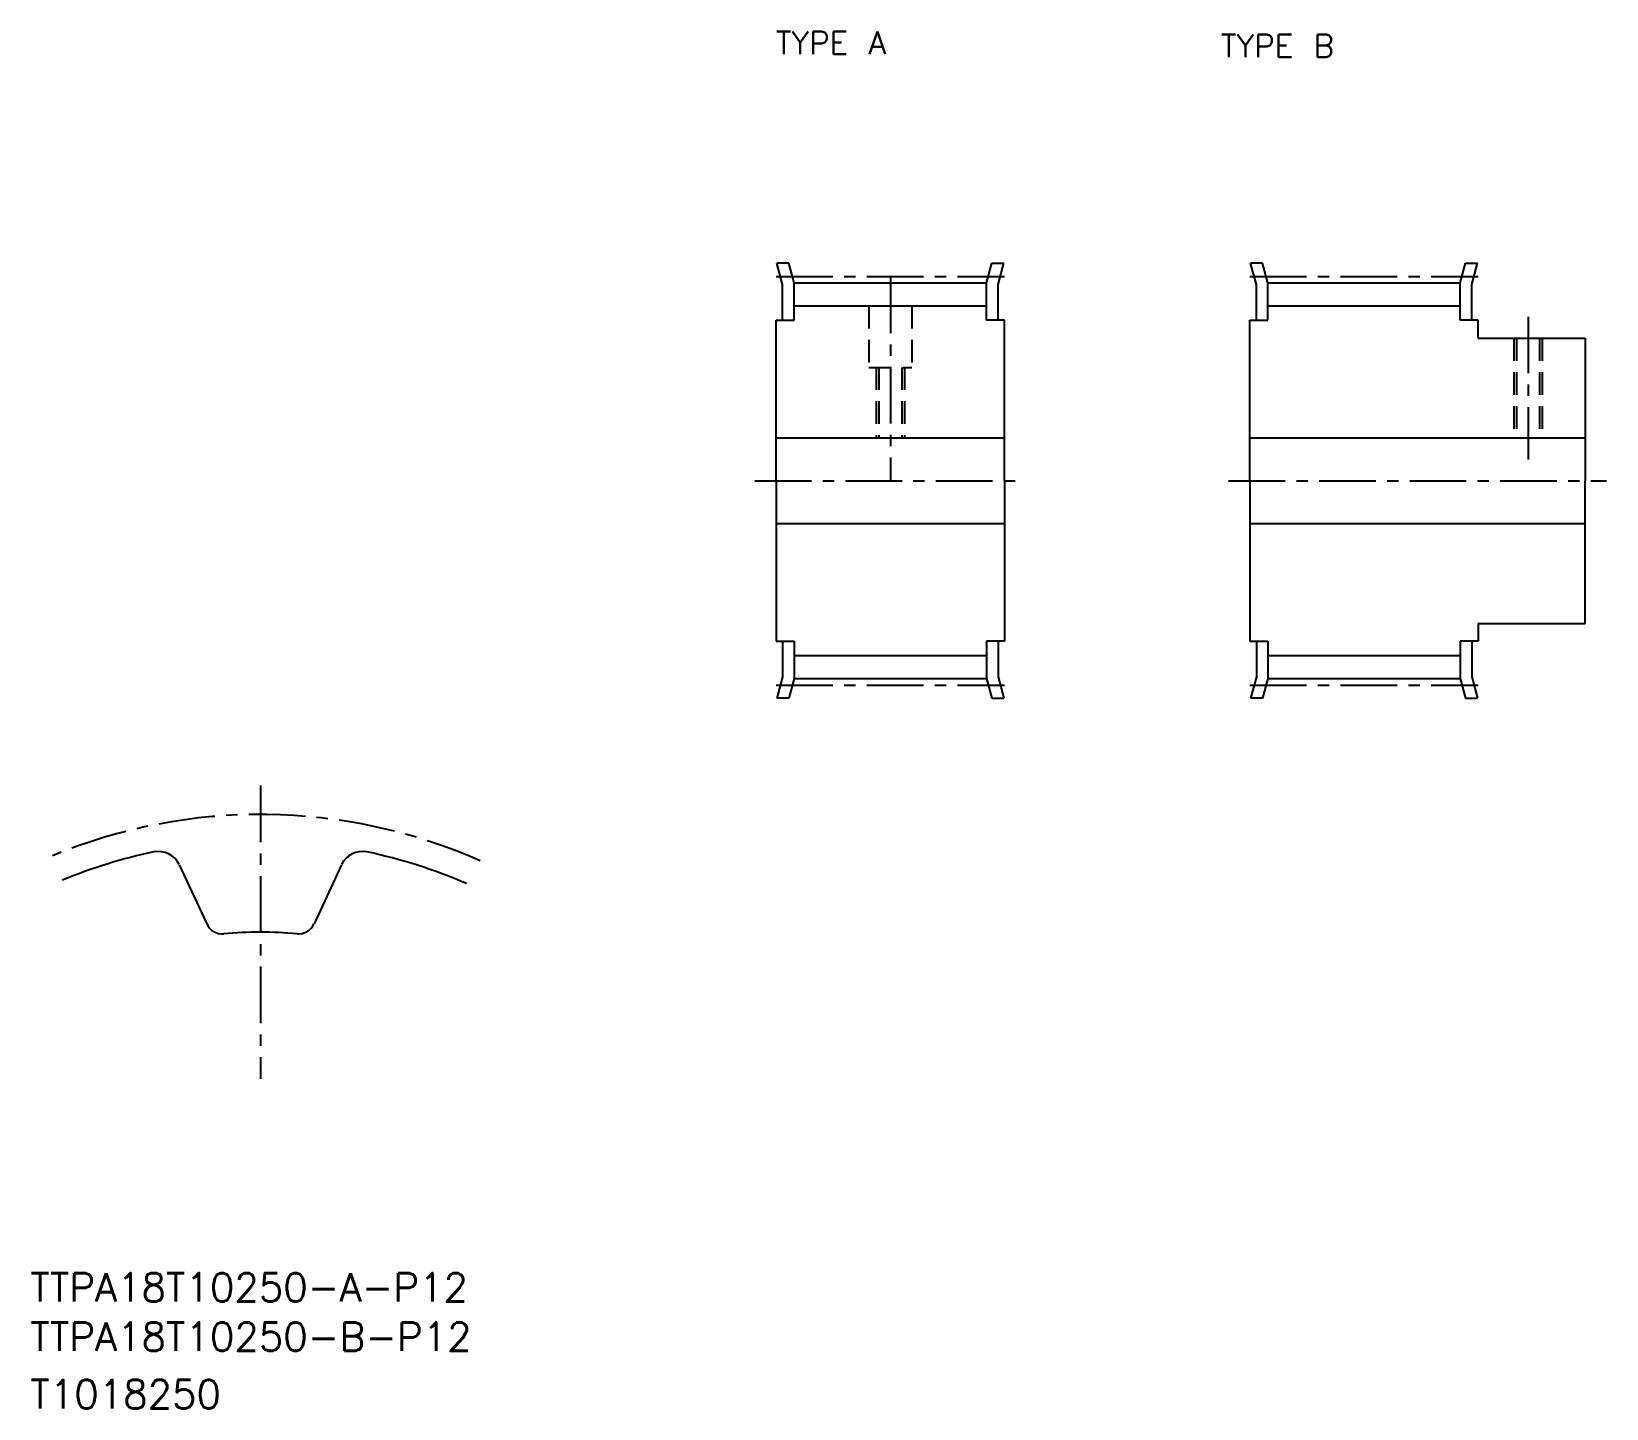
# Model space of a CAD drawing. Extents: x 10 to 231, y 10 to 203.
import ezdxf

# ---------------------------------------------------------------- set-up
doc = ezdxf.new("R2010")
doc.units = 0
doc.header["$LTSCALE"] = 0.25
doc.linetypes.add('CENTER', pattern=[50.8, 31.75, -6.35, 6.35, -6.35])
doc.linetypes.add('DASHED', pattern=[19.05, 12.7, -6.35])
doc.layers.get('0').update_dxf_attribs({"linetype": 'CONTINUOUS'})
doc.layers.add('CENTER', color=1, linetype='CENTER')
doc.styles.get("Standard").update_dxf_attribs({"font": 'txt.shx'})

msp = doc.modelspace()

# ---------------------------------------------------------------- linework, layer by layer
for p, q in [((115.51, 167.62), (114.71, 170.6)), ((116.37, 170.6), (114.71, 170.6)), ((117.11, 167.83), (116.37, 170.6)), ((144.11, 167.83), (144.86, 170.6)), ((144.86, 170.6), (146.51, 170.6)), ((145.71, 167.62), (146.51, 170.6)), ((181.94, 167.62), (181.14, 170.6)), ((182.8, 170.6), (181.14, 170.6)), ((183.54, 167.83), (182.8, 170.6)), ((210.54, 167.83), (211.28, 170.6)), ((211.28, 170.6), (212.94, 170.6)), ((212.14, 167.62), (212.94, 170.6)), ((115.51, 162.6), (115.51, 167.62)), ((117.11, 162.6), (117.11, 167.83)), ((117.11, 167.83), (144.11, 167.83)), ((144.11, 162.6), (144.11, 167.83)), ((145.71, 162.6), (145.71, 167.62)), ((181.94, 162.6), (181.94, 167.62)), ((183.54, 167.83), (210.54, 167.83)), ((183.54, 162.6), (183.54, 167.83)), ((210.54, 162.6), (210.54, 167.83)), ((212.14, 162.6), (212.14, 167.62)), ((117.11, 164.63), (144.11, 164.63)), ((183.54, 164.63), (210.54, 164.63)), ((114.61, 140.1), (114.61, 162.6)), ((114.61, 162.6), (117.11, 162.6)), ((146.61, 162.6), (144.11, 162.6)), ((146.61, 140.1), (146.61, 162.6)), ((181.04, 140.1), (181.04, 162.6)), ((181.04, 162.6), (183.54, 162.6)), ((213.04, 162.6), (210.54, 162.6)), ((213.04, 160.1), (213.04, 162.6)), ((213.04, 160.1), (228.04, 160.1)), ((228.04, 160.1), (228.04, 140.1)), ((114.61, 146.1), (146.61, 146.1)), ((181.04, 146.1), (228.04, 146.1)), ((114.61, 140.1), (114.61, 117.6)), ((146.61, 140.1), (146.61, 117.6)), ((181.04, 140.1), (181.04, 117.6)), ((228.04, 120.1), (228.04, 140.1)), ((114.61, 134.1), (146.61, 134.1)), ((181.04, 134.1), (228.04, 134.1)), ((213.04, 120.1), (228.04, 120.1)), ((213.04, 120.1), (213.04, 117.6)), ((114.61, 117.6), (117.11, 117.6)), ((115.51, 117.6), (115.51, 112.59)), ((117.11, 117.6), (117.11, 112.38)), ((144.11, 117.6), (144.11, 112.38)), ((146.61, 117.6), (144.11, 117.6)), ((145.71, 117.6), (145.71, 112.59)), ((181.04, 117.6), (183.54, 117.6)), ((181.94, 117.6), (181.94, 112.59)), ((183.54, 117.6), (183.54, 112.38)), ((210.54, 117.6), (210.54, 112.38)), ((213.04, 117.6), (210.54, 117.6)), ((212.14, 117.6), (212.14, 112.59)), ((117.11, 115.58), (144.11, 115.58)), ((183.54, 115.58), (210.54, 115.58)), ((115.51, 112.59), (114.71, 109.6)), ((117.11, 112.38), (116.37, 109.6)), ((117.11, 112.38), (144.11, 112.38)), ((144.11, 112.38), (144.86, 109.6)), ((145.71, 112.59), (146.51, 109.6)), ((181.94, 112.59), (181.14, 109.6)), ((183.54, 112.38), (182.8, 109.6)), ((183.54, 112.38), (210.54, 112.38)), ((210.54, 112.38), (211.28, 109.6)), ((212.14, 112.59), (212.94, 109.6)), ((116.37, 109.6), (114.71, 109.6)), ((144.86, 109.6), (146.51, 109.6)), ((182.8, 109.6), (181.14, 109.6)), ((211.28, 109.6), (212.94, 109.6)), ((30.87, 86.26), (34.75, 77.95)), ((53.66, 86.26), (49.79, 77.95))]:
    msp.add_line(p, q)
at = {"color": 3, "linetype": 'DASHED'}
for p, q in [((127.61, 164.63), (127.61, 156)), ((133.61, 164.63), (133.61, 156)), ((218.04, 160.1), (218.04, 146.1)), ((218.44, 160.1), (218.44, 146.1)), ((221.64, 160.1), (221.64, 146.1)), ((222.04, 160.1), (222.04, 146.1)), ((127.61, 156), (133.61, 156)), ((128.61, 156), (128.61, 146.1)), ((129.01, 156), (129.01, 146.1)), ((132.21, 156), (132.21, 146.1)), ((132.61, 156), (132.61, 146.1))]:
    msp.add_line(p, q, dxfattribs=at)
for centre, radius, start, end in [((42.27, 16.9), 72.7, 101.8695, 112.4966), ((27.97, 84.91), 3.2, 25, 101.8695), ((56.56, 84.91), 3.2, 78.1305, 155), ((42.27, 16.9), 72.7, 66.577, 78.1305), ((36.92, 78.97), 2.4, 205, 274.9213), ((47.61, 78.97), 2.4, 265.0787, 335), ((42.27, 16.9), 59.9, 85.0787, 94.9213)]:
    msp.add_arc(centre, radius, start, end)
at = {"layer": 'CENTER'}
for p, q in [((114.61, 168.75), (146.61, 168.75)), ((130.61, 168.75), (130.61, 140.1)), ((181.04, 168.75), (213.04, 168.75)), ((220.04, 163.1), (220.04, 143.1)), ((111.61, 140.1), (149.61, 140.1)), ((178.04, 140.1), (231.04, 140.1)), ((114.61, 111.45), (146.61, 111.45)), ((181.04, 111.45), (213.04, 111.45))]:
    msp.add_line(p, q, dxfattribs=at)
at = {"layer": 'CENTER', "color": 1, "linetype": 'CENTER'}
msp.add_line((42.27, 97.36), (42.27, 56.23), dxfattribs=at)
msp.add_arc((42.27, 16.9), 76.4, 66.2136, 112.4493, dxfattribs=at)

# ---------------------------------------------------------------- texts
for s, height, p in [('TYPE A', 3.2, (114.56, 199.9)), ('TYPE B', 3.2, (176.97, 199.48)), ('TTPA18T10250-A-P12', 4, (10, 25)), ('TTPA18T10250-B-P12', 4, (10, 18.07)), ('T1018250', 4, (10, 10))]:
    msp.add_text(s, height=height).set_placement(p)

doc.saveas('drawing.dxf')
